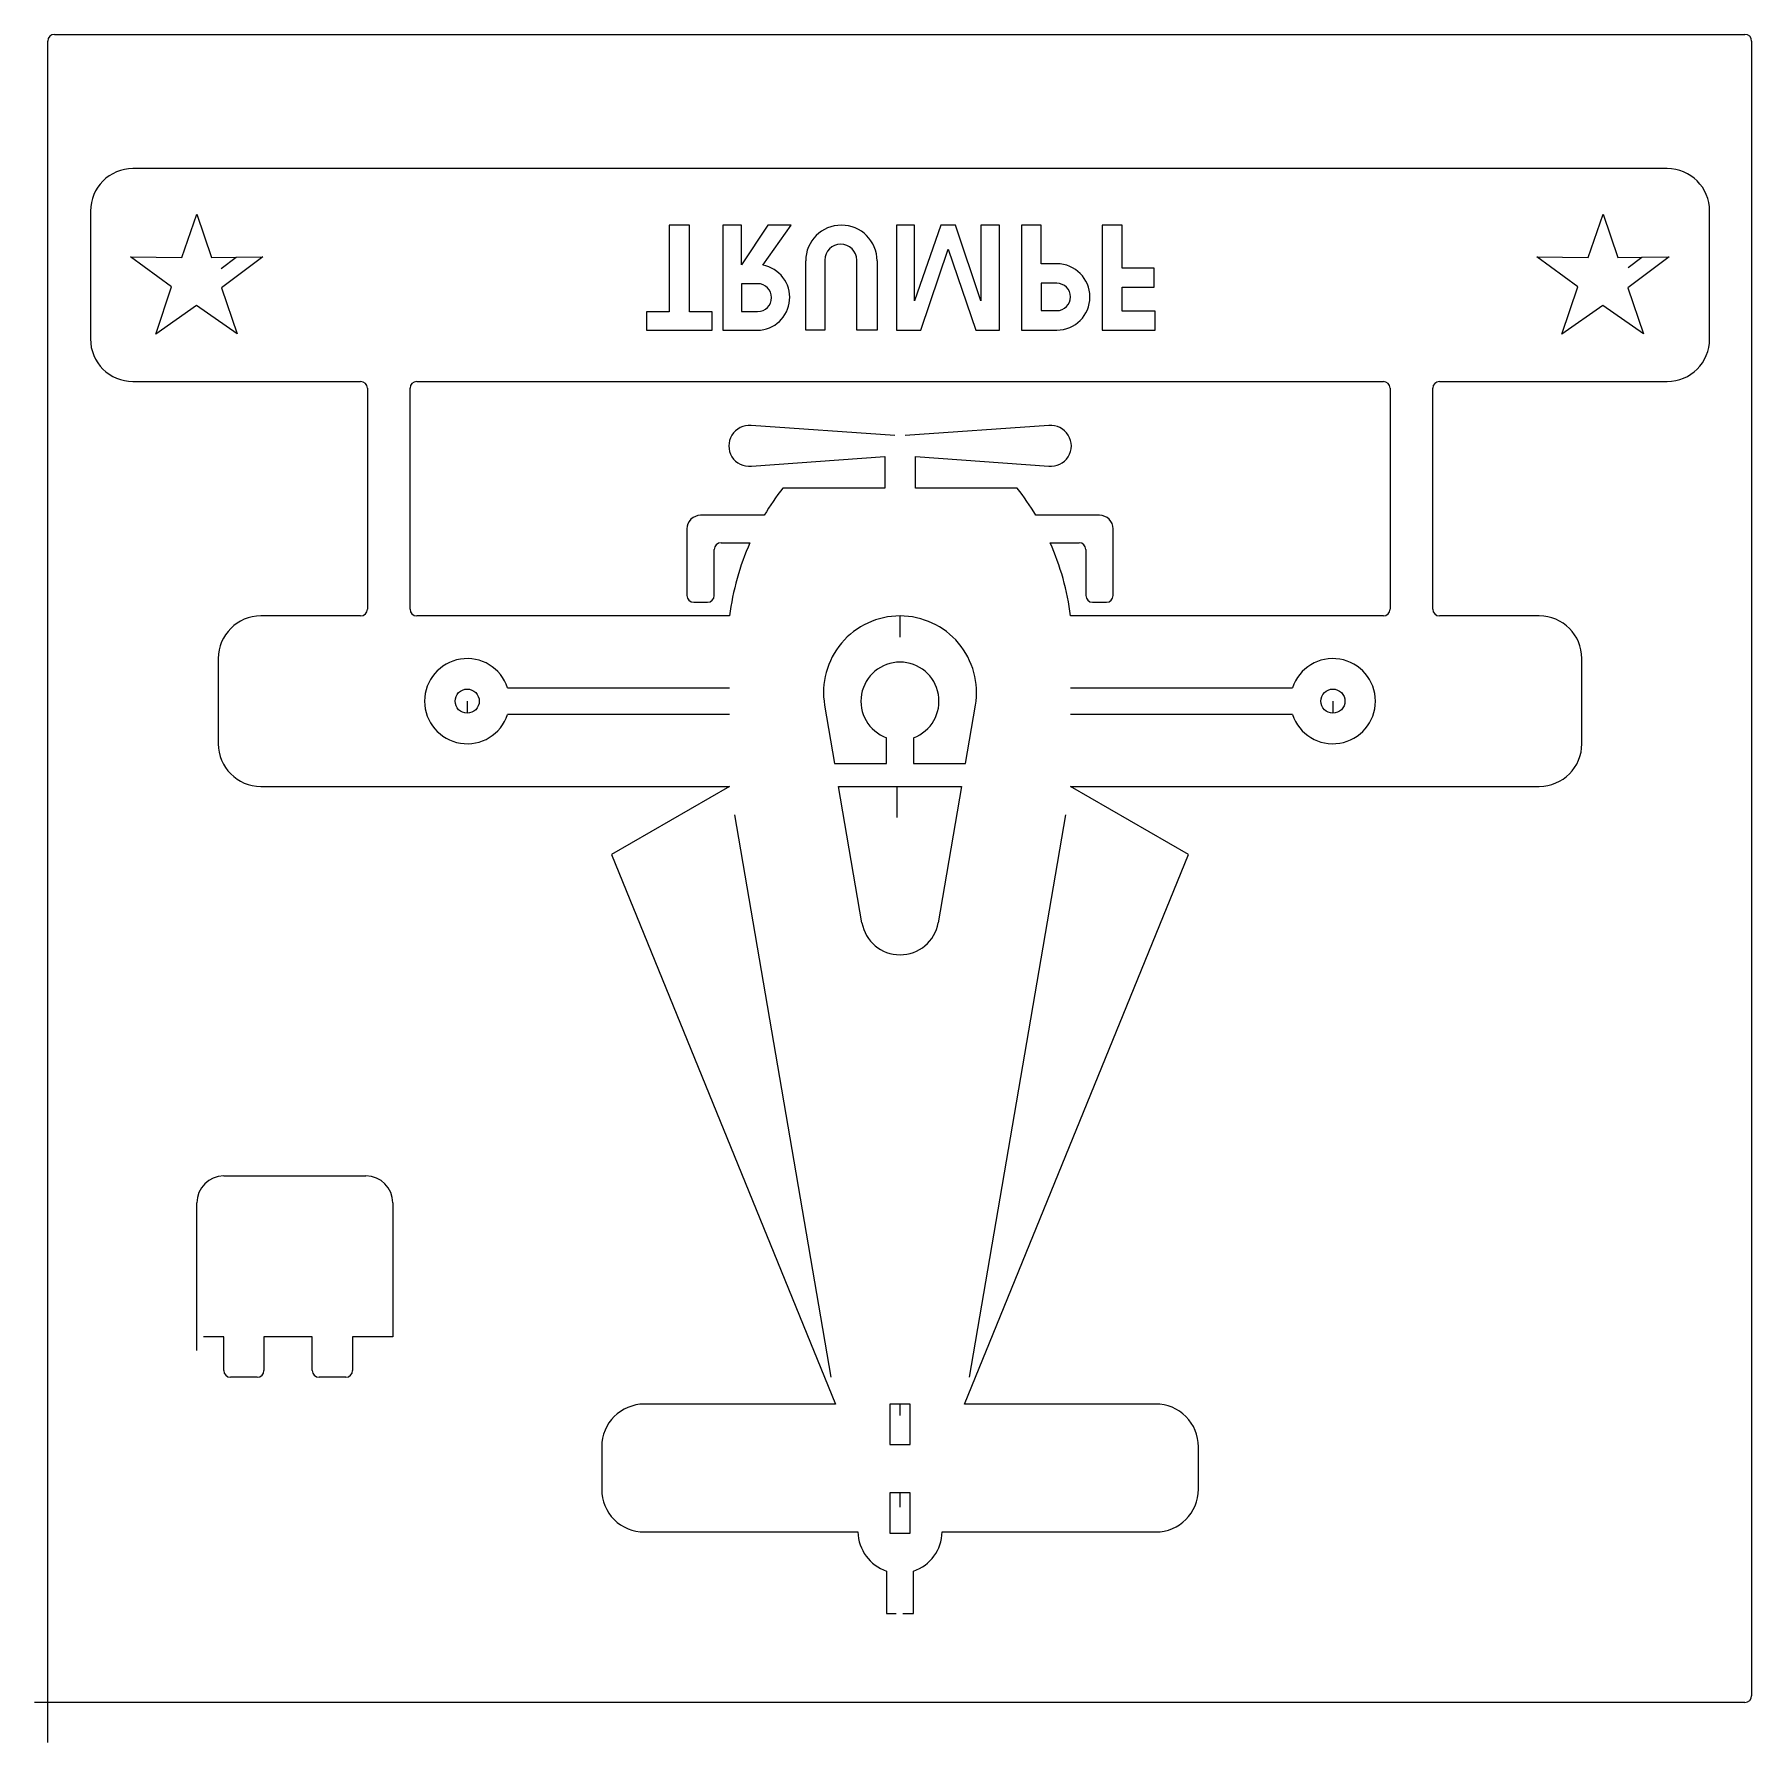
# Model space of a CAD drawing. Extents: x 0 to 128, y 3 to 130.
import ezdxf

# ---------------------------------------------------------------- set-up
doc = ezdxf.new("R2010")
doc.units = 0
doc.layers.add('WHITE', color=7, linetype='CONTINUOUS')

msp = doc.modelspace()

# ---------------------------------------------------------------- linework, layer by layer
at = {"layer": 'WHITE', "linetype": 'CONTINUOUS'}
for p, q in [((1.01, 2.69), (1.01, 129.49)), ((1.51, 129.99), (127.46, 129.99)), ((127.96, 129.49), (127.96, 6.19)), ((121.66, 119.99), (7.36, 119.99)), ((4.19, 116.82), (4.19, 107.29)), ((11, 113.37), (12.12, 116.59)), ((12.12, 116.59), (13.2, 113.37)), ((115.77, 113.37), (116.9, 116.59)), ((116.9, 116.59), (117.98, 113.37)), ((124.83, 107.29), (124.83, 116.82)), ((47.32, 115.77), (47.32, 109.3)), ((48.82, 115.77), (47.32, 115.77)), ((48.82, 109.3), (48.82, 115.77)), ((51.31, 115.77), (51.31, 107.94)), ((52.69, 115.77), (51.31, 115.77)), ((54.67, 115.77), (52.69, 112.82)), ((52.69, 112.82), (52.69, 115.77)), ((54.29, 112.78), (56.39, 115.77)), ((56.39, 115.77), (54.67, 115.77)), ((64.24, 115.77), (64.24, 107.94)), ((65.59, 115.77), (64.24, 115.77)), ((67.55, 115.77), (65.59, 110.12)), ((65.59, 110.12), (65.59, 115.77)), ((68.65, 115.77), (67.55, 115.77)), ((70.52, 110.12), (68.65, 115.77)), ((71.93, 115.77), (70.52, 115.77)), ((70.52, 115.77), (70.52, 110.12)), ((71.93, 107.94), (71.93, 115.77)), ((73.57, 115.77), (73.57, 107.95)), ((75.02, 115.77), (73.57, 115.77)), ((75.02, 112.89), (75.02, 115.77)), ((79.56, 115.77), (79.56, 107.94)), ((81.07, 115.77), (79.56, 115.77)), ((81.07, 112.56), (81.07, 115.77)), ((66.07, 107.94), (68.1, 113.99)), ((68.1, 113.99), (70.16, 107.94)), ((10.24, 111.17), (7.17, 113.41)), ((7.17, 113.41), (11, 113.37)), ((13.2, 113.37), (15.04, 113.39)), ((13.92, 112.55), (15.04, 113.39)), ((17.04, 113.4), (13.96, 111.1)), ((15.04, 113.39), (17.04, 113.4)), ((57.48, 107.95), (57.48, 113.11)), ((58.9, 113.16), (58.9, 107.95)), ((61.28, 107.95), (61.28, 113.16)), ((62.8, 113.11), (62.8, 107.95)), ((76.19, 112.89), (75.02, 112.89)), ((115.02, 111.17), (111.95, 113.41)), ((111.95, 113.41), (115.77, 113.37)), ((117.98, 113.37), (119.79, 113.39)), ((121.81, 113.4), (118.74, 111.1)), ((118.76, 112.62), (119.79, 113.39)), ((119.79, 113.39), (121.81, 113.4)), ((52.69, 111.41), (52.69, 109.33)), ((53.9, 111.41), (52.69, 111.41)), ((75.02, 111.44), (75.02, 109.4)), ((76.19, 111.44), (75.02, 111.44)), ((83.45, 112.56), (81.07, 112.56)), ((83.45, 111.15), (83.45, 112.56)), ((9.05, 107.64), (10.24, 111.17)), ((13.96, 111.1), (15.13, 107.67)), ((81.07, 109.36), (81.07, 111.15)), ((81.07, 111.15), (83.45, 111.15)), ((113.82, 107.64), (115.02, 111.17)), ((118.74, 111.1), (119.9, 107.67)), ((12.1, 109.79), (9.05, 107.64)), ((15.13, 107.67), (12.1, 109.79)), ((47.32, 109.3), (45.62, 109.3)), ((45.62, 109.3), (45.62, 107.95)), ((50.51, 109.3), (48.82, 109.3)), ((50.51, 107.95), (50.51, 109.3)), ((52.69, 109.33), (53.9, 109.33)), ((75.02, 109.4), (76.19, 109.4)), ((83.52, 109.36), (81.07, 109.36)), ((83.52, 107.94), (83.52, 109.36)), ((116.88, 109.79), (113.82, 107.64)), ((119.9, 107.67), (116.88, 109.79)), ((45.62, 107.95), (50.51, 107.95)), ((51.31, 107.94), (53.89, 107.94)), ((58.9, 107.95), (57.48, 107.95)), ((62.8, 107.95), (61.28, 107.95)), ((64.24, 107.94), (66.07, 107.94)), ((70.16, 107.94), (71.93, 107.94)), ((73.57, 107.95), (76.19, 107.95)), ((79.56, 107.94), (83.52, 107.94)), ((7.36, 104.12), (24.32, 104.12)), ((28.5, 104.12), (100.52, 104.12)), ((104.7, 104.12), (121.66, 104.12)), ((24.82, 103.62), (24.82, 87.15)), ((28, 87.15), (28, 103.62)), ((101.02, 103.62), (101.02, 87.15)), ((104.2, 87.15), (104.2, 103.62)), ((64.13, 100.09), (53.42, 100.83)), ((75.6, 100.83), (64.89, 100.09)), ((53.43, 97.82), (63.37, 98.52)), ((63.37, 98.52), (63.37, 96.18)), ((65.65, 96.18), (65.65, 98.52)), ((65.65, 98.52), (75.59, 97.82)), ((63.37, 96.18), (55.78, 96.18)), ((73.24, 96.18), (65.65, 96.18)), ((54.39, 94.15), (49.65, 94.15)), ((79.37, 94.15), (74.63, 94.15)), ((48.63, 93.13), (48.63, 88.18)), ((80.39, 88.18), (80.39, 93.13)), ((50.67, 88.18), (50.67, 91.61)), ((51.17, 92.11), (53.33, 92.11)), ((75.69, 92.11), (77.85, 92.11)), ((78.35, 91.61), (78.35, 88.18)), ((49.14, 87.67), (50.16, 87.67)), ((78.86, 87.67), (79.88, 87.67)), ((24.32, 86.65), (16.89, 86.65)), ((51.81, 86.65), (28.5, 86.65)), ((64.51, 85.07), (64.51, 86.65)), ((100.52, 86.65), (77.21, 86.65)), ((112.14, 86.65), (104.7, 86.65)), ((13.71, 83.48), (13.71, 77.13)), ((115.31, 77.13), (115.31, 83.48)), ((35.27, 81.3), (51.81, 81.3)), ((77.21, 81.3), (93.75, 81.3)), ((32.25, 80.3), (32.25, 79.41)), ((58.89, 79.99), (59.63, 75.66)), ((69.39, 75.66), (70.13, 79.99)), ((96.75, 80.3), (96.75, 79.41)), ((51.81, 79.3), (35.27, 79.3)), ((93.75, 79.3), (77.21, 79.3)), ((63.51, 75.66), (63.51, 77.57)), ((65.51, 77.57), (65.51, 75.66)), ((59.63, 75.66), (63.51, 75.66)), ((65.51, 75.66), (69.39, 75.66)), ((16.89, 73.95), (28, 73.95)), ((28, 73.95), (51.81, 73.95)), ((51.81, 73.95), (43.02, 68.88)), ((61.67, 63.79), (59.93, 73.95)), ((59.93, 73.95), (64.29, 73.95)), ((64.29, 71.63), (64.29, 73.95)), ((64.29, 73.95), (69.09, 73.95)), ((69.09, 73.95), (67.35, 63.79)), ((86, 68.88), (77.21, 73.95)), ((77.21, 73.95), (101.02, 73.95)), ((101.02, 73.95), (112.14, 73.95)), ((52.18, 71.82), (59.36, 29.92)), ((76.84, 71.82), (69.66, 29.92)), ((43.02, 68.88), (59.7, 27.92)), ((69.32, 27.92), (86, 68.88)), ((14.12, 44.92), (24.72, 44.92)), ((12.12, 31.92), (12.12, 42.92)), ((26.72, 42.92), (26.72, 32.92)), ((14.12, 32.92), (12.62, 32.92)), ((14.12, 30.42), (14.12, 32.92)), ((20.72, 32.92), (17.12, 32.92)), ((17.12, 32.92), (17.12, 30.42)), ((20.72, 30.42), (20.72, 32.92)), ((26.72, 32.92), (23.72, 32.92)), ((23.72, 32.92), (23.72, 30.42)), ((16.62, 29.92), (14.62, 29.92)), ((23.22, 29.92), (21.22, 29.92)), ((59.7, 27.92), (45.46, 27.92)), ((64.51, 27.92), (63.76, 27.92)), ((63.76, 27.92), (63.76, 24.92)), ((64.51, 27.08), (64.51, 27.92)), ((65.26, 27.92), (64.51, 27.92)), ((65.26, 24.92), (65.26, 27.92)), ((83.56, 27.92), (69.32, 27.92)), ((42.28, 24.74), (42.28, 21.57)), ((63.76, 24.92), (65.26, 24.92)), ((86.74, 21.57), (86.74, 24.74)), ((64.51, 21.31), (63.76, 21.31)), ((63.76, 21.31), (63.76, 18.31)), ((64.51, 20.24), (64.51, 21.31)), ((65.26, 21.31), (64.51, 21.31)), ((65.26, 18.31), (65.26, 21.31)), ((45.46, 18.39), (61.37, 18.39)), ((63.76, 18.31), (65.26, 18.31)), ((67.65, 18.39), (77.35, 18.39)), ((77.35, 18.39), (83.56, 18.39)), ((63.51, 15.48), (63.51, 12.31)), ((65.51, 12.31), (65.51, 15.48)), ((63.51, 12.31), (64.21, 12.31)), ((64.71, 12.31), (65.51, 12.31)), ((127.46, 5.69), (0.01, 5.69))]:
    msp.add_line(p, q, dxfattribs=at)
for centre in [(32.26, 80.3), (96.76, 80.3)]:
    msp.add_circle(centre, 0.9, dxfattribs=at)
for centre, radius, start, end in [((1.51, 129.49), 0.5, 90, 180), ((127.46, 129.49), 0.5, 0, 90), ((7.37, 116.81), 3.18, 90.18018, 179.8198), ((121.66, 116.82), 3.17, 0, 90), ((60.14, 113.11), 2.66, 0, 180), ((60.09, 113.16), 1.19, 0, 180), ((53.852, 110.38), 2.44, 270.8922, 79.65733), ((76.19, 110.42), 2.47, 270, 90), ((53.9, 110.37), 1.04, 270, 90), ((76.19, 110.42), 1.02, 270, 90), ((7.36, 107.29), 3.17, 180, 270), ((121.66, 107.29), 3.17, 270, 0), ((24.32, 103.62), 0.5, 0, 90), ((28.5, 103.62), 0.5, 90, 180), ((100.52, 103.62), 0.5, 0, 90), ((104.7, 103.62), 0.5, 90, 180), ((53.267, 99.324), 1.514, 84.19902, 276.1855), ((75.76, 99.324), 1.514, 263.5511, 96.06429), ((71.009, 84.261), 19.339, 141.9514, 149.2456), ((58.005, 84.258), 19.345, 30.75296, 38.0446), ((49.65, 93.13), 1.02, 90, 180.0004), ((79.37, 93.13), 1.02, 0, 90), ((51.18, 91.6), 0.51, 91.1231, 178.8767), ((71.004, 84.248), 19.344, 156.0189, 172.8669), ((58.019, 84.249), 19.341, 7.13126, 23.98203), ((77.84, 91.6), 0.51, 1.12354, 88.8767), ((24.32, 87.15), 0.5, 270, 0), ((28.5, 87.15), 0.5, 180, 270), ((49.14, 88.18), 0.51, 180, 270), ((50.16, 88.18), 0.51, 270, 0), ((78.86, 88.18), 0.51, 180, 270), ((79.88, 88.18), 0.51, 270, 0), ((100.52, 87.15), 0.5, 270, 0), ((104.7, 87.15), 0.5, 180, 270), ((16.89, 83.47), 3.18, 90, 179.8198), ((64.509, 80.95), 5.7, 89.98995, 189.6954), ((64.51, 80.949), 5.701, 350.3163, 89.99992), ((112.13, 83.47), 3.18, 0.18017, 89.81979), ((32.26, 80.3), 3.172, 18.37783, 341.6222), ((64.503, 80.303), 2.908, 89.86196, 250.0321), ((64.502, 80.3), 2.91, 290.2658, 89.84248), ((96.76, 80.3), 3.172, 198.3778, 161.6222), ((32.26, 79.41), 0.01, 180, 270), ((96.76, 79.41), 0.01, 180, 270), ((16.89, 77.13), 3.18, 180, 270), ((112.13, 77.13), 3.18, 270.1802, 0), ((64.51, 64.28), 2.882, 189.7891, 350.2108), ((14.12, 42.92), 2, 90, 180), ((24.72, 42.92), 2, 0, 90), ((14.62, 30.42), 0.5, 180, 270), ((16.62, 30.42), 0.5, 270, 0), ((21.22, 30.42), 0.5, 180, 270), ((23.22, 30.42), 0.5, 270, 0), ((45.46, 24.74), 3.18, 90, 180), ((83.57, 24.75), 3.17, 359.8192, 90.18078), ((45.45, 21.56), 3.17, 179.8193, 270.1808), ((83.56, 21.57), 3.18, 270, 0), ((64.51, 18.457), 3.141, 181.2224, 251.4323), ((64.507, 18.459), 3.143, 288.6079, 358.7423), ((127.46, 6.19), 0.5, 270, 0)]:
    msp.add_arc(centre, radius, start, end, dxfattribs=at)

doc.saveas('drawing.dxf')
